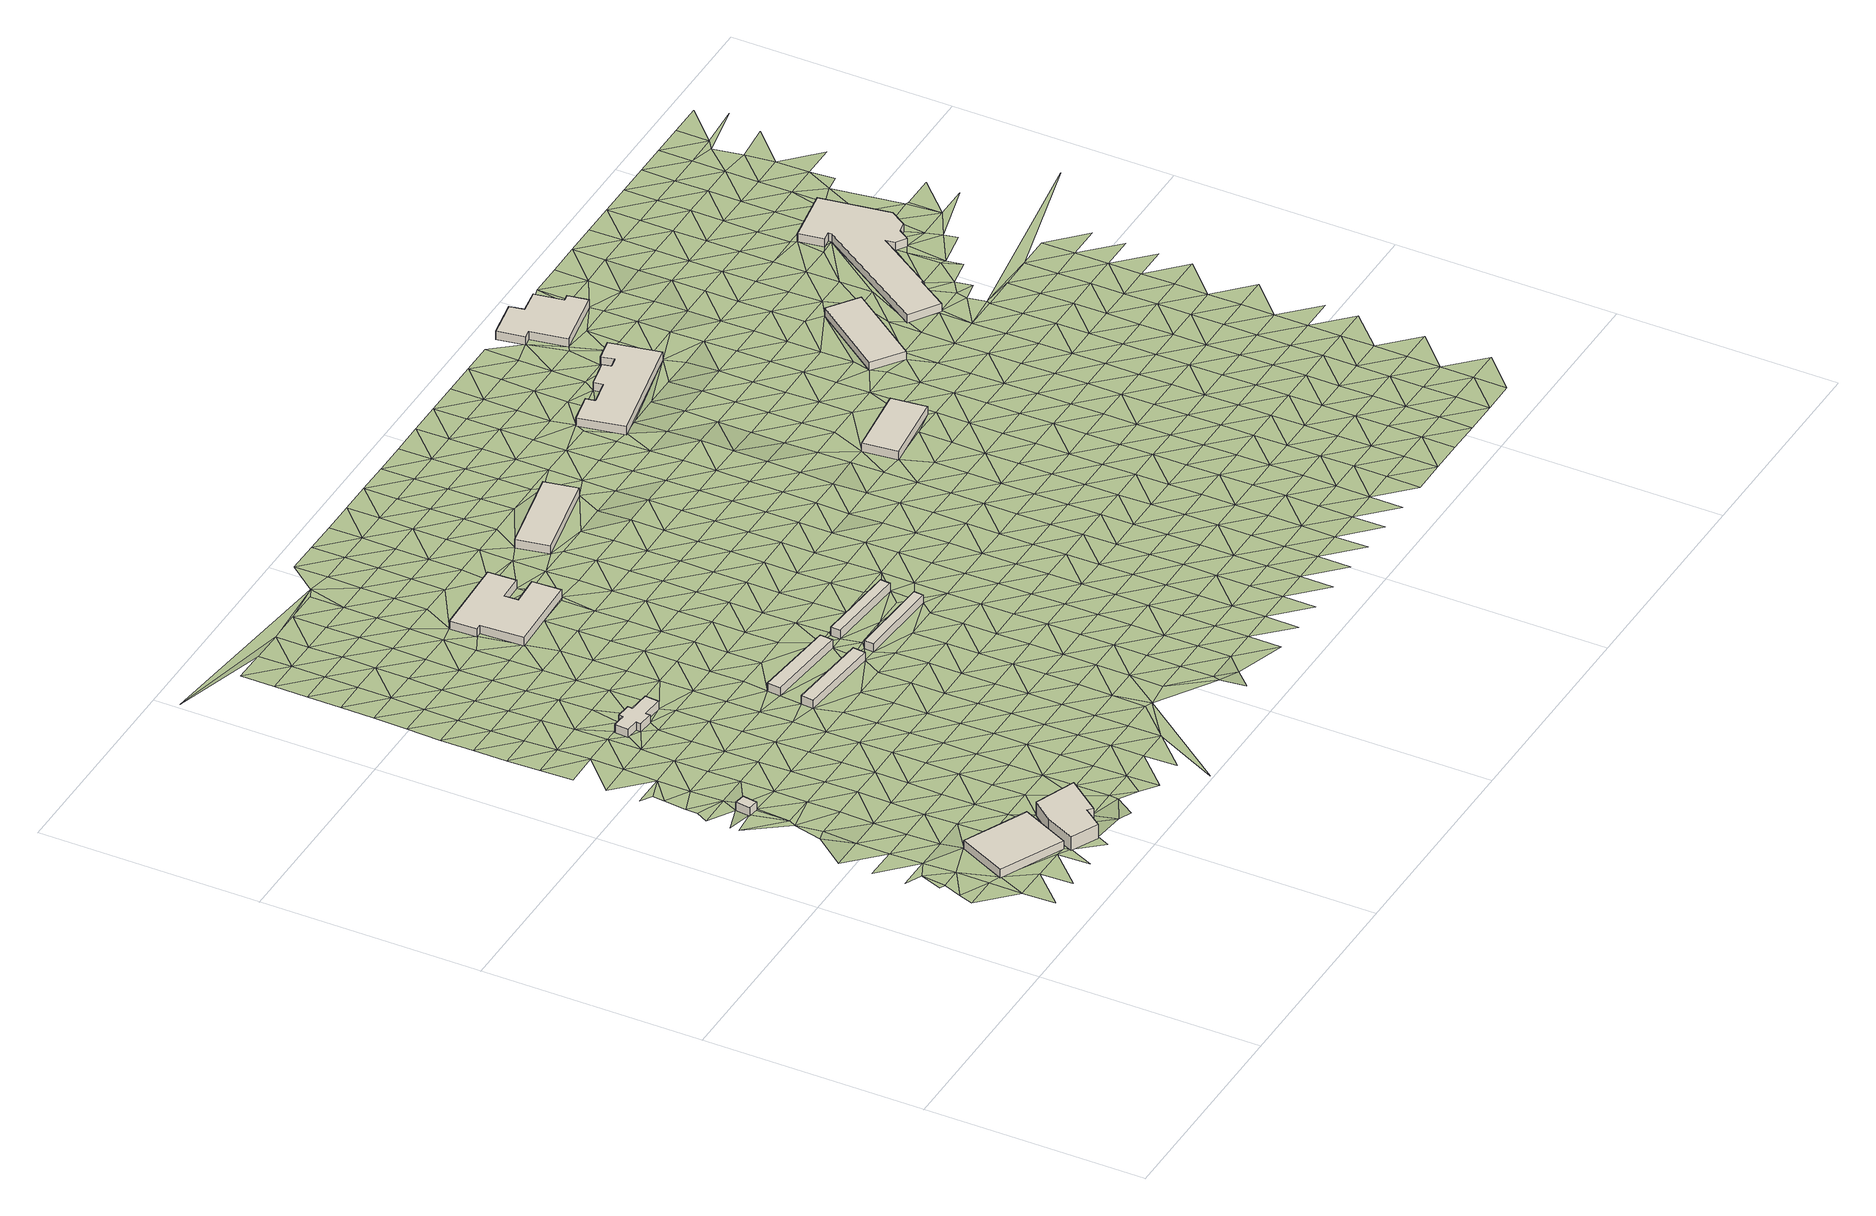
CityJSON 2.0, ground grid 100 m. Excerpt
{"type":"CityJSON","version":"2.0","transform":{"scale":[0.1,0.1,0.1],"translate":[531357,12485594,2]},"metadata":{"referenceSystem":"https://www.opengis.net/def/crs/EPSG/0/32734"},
"CityObjects":{
"building1":{"type":"Building","attributes":{"address":"4 Penryn Street Salt River Cape Town","building":"industrial","building:levels":1,"building_height":4.1,"plus_code":"4FRW3FC8+M38","ground_height":4.2,"roof_height":8.3},"geometry":[{"type":"Solid","lod":"1","boundaries":[[[[0,1,2,3]],[[1,4,5,2]],[[4,6,7,5]],[[6,0,3,7]],[[3,2,5,7]],[[6,4,1,0]]]]}]},
"building2":{"type":"Building","attributes":{"building":"transportation","building:levels":1,"amenity":"shelter","building_height":4.1,"plus_code":"4FRW3FF7+3X4","ground_height":4.12,"roof_height":8.22},"geometry":[{"type":"Solid","lod":"1","boundaries":[[[[8,9,10,11]],[[9,12,13,10]],[[12,14,15,13]],[[14,8,11,15]],[[11,10,13,15]],[[14,12,9,8]]]]}]},
"building3":{"type":"Building","attributes":{"address":"19 Spencer Road Salt River Cape Town","building":"industrial","building:levels":2,"building_height":6.9,"plus_code":"4FRW3FC8+J5H","ground_height":3.8,"roof_height":10.7},"geometry":[{"type":"Solid","lod":"1","boundaries":[[[[16,17,18,19]],[[17,20,21,18]],[[20,22,23,21]],[[22,24,25,23]],[[24,26,27,25]],[[26,28,29,27]],[[28,16,19,29]],[[19,18,21,23,25,27,29]],[[28,26,24,22,20,17,16]]]]}]},
"building4":{"type":"Building","attributes":{"building":"train_station","building:levels":1,"building_height":4.1,"plus_code":"4FRW3FF8+74W","ground_height":3.9,"roof_height":8},"geometry":[{"type":"Solid","lod":"1","boundaries":[[[[30,31,32,33]],[[31,34,35,32]],[[34,36,37,35]],[[36,38,39,37]],[[38,40,41,39]],[[40,42,43,41]],[[42,44,45,43]],[[44,46,47,45]],[[46,48,49,47]],[[48,50,51,49]],[[50,52,53,51]],[[52,30,33,53]],[[33,32,35,37,39,41,43,45,47,49,51,53]],[[52,50,48,46,44,42,40,38,36,34,31,30]]]]}]},
"building5":{"type":"Building","attributes":{"building":"transportation","building:levels":1,"amenity":"shelter","building_height":4.1,"plus_code":"4FRW3FF8+39G","ground_height":3.81,"roof_height":7.91},"geometry":[{"type":"Solid","lod":"1","boundaries":[[[[54,55,56,57]],[[55,58,59,56]],[[58,60,61,59]],[[60,54,57,61]],[[57,56,59,61]],[[60,58,55,54]]]]}]},
"building6":{"type":"Building","attributes":{"building":"transportation","building:levels":1,"amenity":"shelter","building_height":4.1,"plus_code":"4FRW3FF8+49Q","ground_height":3.66,"roof_height":7.76},"geometry":[{"type":"Solid","lod":"1","boundaries":[[[[62,63,64,65]],[[63,66,67,64]],[[66,68,69,67]],[[68,62,65,69]],[[65,64,67,69]],[[68,66,63,62]]]]}]},
"building7":{"type":"Building","attributes":{"building":"industrial","building:levels":1,"building_height":4.1,"plus_code":"4FRW3FF8+H7Q","ground_height":2.67,"roof_height":6.77},"geometry":[{"type":"Solid","lod":"1","boundaries":[[[[70,71,72,73]],[[71,74,75,72]],[[74,76,77,75]],[[76,78,79,77]],[[78,80,81,79]],[[80,82,83,81]],[[82,84,85,83]],[[84,86,87,85]],[[86,88,89,87]],[[88,70,73,89]],[[73,72,75,77,79,81,83,85,87,89]],[[88,86,84,82,80,78,76,74,71,70]]]]}]},
"building8":{"type":"Building","attributes":{"building":"transportation","building:levels":1,"amenity":"shelter","building_height":4.1,"plus_code":"4FRW3FF8+3H7","ground_height":3.73,"roof_height":7.83},"geometry":[{"type":"Solid","lod":"1","boundaries":[[[[90,91,92,93]],[[91,94,95,92]],[[94,96,97,95]],[[96,90,93,97]],[[93,92,95,97]],[[96,94,91,90]]]]}]},
"building9":{"type":"Building","attributes":{"building":"transportation","building:levels":1,"amenity":"shelter","building_height":4.1,"plus_code":"4FRW3FF8+4H8","ground_height":3.6,"roof_height":7.7},"geometry":[{"type":"Solid","lod":"1","boundaries":[[[[98,99,100,101]],[[99,102,103,100]],[[102,104,105,103]],[[104,98,101,105]],[[101,100,103,105]],[[104,102,99,98]]]]}]},
"building10":{"type":"Building","attributes":{"building":"industrial","building:levels":1,"building_height":4.1,"plus_code":"4FRW3FF8+JHG","ground_height":2.66,"roof_height":6.76},"geometry":[{"type":"Solid","lod":"1","boundaries":[[[[106,107,108,109]],[[107,110,111,108]],[[110,112,113,111]],[[112,106,109,113]],[[109,108,111,113]],[[112,110,107,106]]]]}]},
"building11":{"type":"Building","attributes":{"building":"industrial","building:levels":1,"building_height":4.1,"plus_code":"4FRW3FF9+737","ground_height":3.48,"roof_height":7.58},"geometry":[{"type":"Solid","lod":"1","boundaries":[[[[114,115,116,117]],[[115,118,119,116]],[[118,120,121,119]],[[120,114,117,121]],[[117,116,119,121]],[[120,118,115,114]]]]}]},
"building12":{"type":"Building","attributes":{"building":"industrial","building:levels":1,"building_height":4.1,"plus_code":"4FRW3FF8+MX8","ground_height":2.07,"roof_height":6.17},"geometry":[{"type":"Solid","lod":"1","boundaries":[[[[122,123,124,125]],[[123,126,127,124]],[[126,128,129,127]],[[128,130,131,129]],[[130,132,133,131]],[[132,134,135,133]],[[134,136,137,135]],[[136,138,139,137]],[[138,140,141,139]],[[140,142,143,141]],[[142,144,145,143]],[[144,122,125,145]],[[125,124,127,129,131,133,135,137,139,141,143,145]],[[144,142,140,138,136,134,132,130,128,126,123,122]]]]}]},
"building13":{"type":"Building","attributes":{"building":"industrial","building:levels":1,"building_height":4.1,"plus_code":"4FRW3FF9+R3Q","ground_height":2.41,"roof_height":6.51},"geometry":[{"type":"Solid","lod":"1","boundaries":[[[[146,147,148,149]],[[147,150,151,148]],[[150,152,153,151]],[[152,154,155,153]],[[154,156,157,155]],[[156,158,159,157]],[[158,160,161,159]],[[160,162,163,161]],[[162,164,165,163]],[[164,146,149,165]],[[149,148,151,153,155,157,159,161,163,165]],[[164,162,160,158,156,154,152,150,147,146]]]]}]},
"building14":{"type":"Building","attributes":{"building":"industrial","building:levels":1,"building_height":4.1,"plus_code":"4FRW3FF9+C82","ground_height":3.27,"roof_height":7.37},"geometry":[{"type":"Solid","lod":"1","boundaries":[[[[166,167,168,169]],[[167,170,171,168]],[[170,172,173,171]],[[172,166,169,173]],[[169,168,171,173]],[[172,170,167,166]]]]}]},
"building15":{"type":"Building","attributes":{"building":"industrial","building:levels":1,"building_height":4.1,"plus_code":"4FRW3FF9+FGC","ground_height":2.62,"roof_height":6.72},"geometry":[{"type":"Solid","lod":"1","boundaries":[[[[174,175,176,177]],[[175,178,179,176]],[[178,180,181,179]],[[180,182,183,181]],[[182,184,185,183]],[[184,186,187,185]],[[186,188,189,187]],[[188,190,191,189]],[[190,192,193,191]],[[192,194,195,193]],[[194,196,197,195]],[[196,198,199,197]],[[198,200,201,199]],[[200,202,203,201]],[[202,174,177,203]],[[177,176,179,181,183,185,187,189,191,193,195,197,199,201,203]],[[202,200,198,196,194,192,190,188,186,184,182,180,178,175,174]]]]}]},
"terrain1":{"type":"TINRelief","geometry":[{"type":"CompositeSurface","lod":"1","boundaries":[[[204,205,206]],[[206,207,204]],[[208,209,210]],[[209,205,211]],[[211,205,204]],[[207,212,213]],[[211,210,209]],[[207,214,204]],[[215,210,216]],[[204,214,211]],[[213,214,207]],[[210,211,216]],[[216,217,218]],[[211,214,219]],[[220,217,221]],[[216,211,219]],[[220,221,222]],[[213,223,214]],[[223,213,224]],[[216,225,217]],[[225,216,219]],[[221,226,222]],[[217,227,221]],[[223,228,214]],[[229,222,226]],[[227,217,225]],[[229,230,231]],[[231,230,232]],[[226,221,233]],[[234,232,9]],[[235,223,236]],[[233,221,227]],[[237,238,239]],[[226,240,229]],[[228,223,235]],[[225,219,241]],[[232,230,242]],[[239,238,9]],[[243,237,239]],[[230,244,242]],[[244,232,242]],[[226,233,240]],[[230,229,245]],[[219,246,241]],[[227,225,247]],[[243,248,249]],[[235,250,228]],[[245,244,230]],[[9,251,239]],[[245,229,240]],[[4,246,219]],[[239,248,243]],[[233,227,247]],[[252,253,235]],[[225,241,247]],[[254,255,256]],[[254,256,249]],[[257,251,244]],[[250,4,228]],[[248,254,249]],[[244,245,257]],[[239,251,258]],[[259,240,233]],[[246,260,241]],[[247,261,233]],[[258,248,239]],[[254,262,263]],[[246,4,260]],[[240,259,245]],[[250,264,4]],[[257,258,251]],[[259,233,261]],[[264,250,265]],[[266,267,268]],[[241,269,247]],[[263,262,268]],[[270,253,271]],[[260,269,241]],[[4,264,265]],[[254,248,272]],[[257,245,273]],[[253,274,271]],[[248,258,275]],[[260,4,265]],[[266,276,277]],[[261,247,278]],[[245,259,273]],[[262,254,272]],[[276,266,268]],[[248,275,272]],[[269,278,247]],[[279,271,274]],[[280,277,281]],[[258,257,282]],[[273,283,257]],[[260,265,284]],[[259,261,285]],[[269,260,284]],[[281,277,276]],[[278,286,261]],[[262,287,268]],[[275,258,282]],[[272,288,262]],[[282,257,283]],[[279,24,271]],[[280,289,290]],[[285,273,259]],[[285,261,286]],[[291,279,274]],[[276,268,287]],[[289,280,281]],[[262,288,287]],[[274,292,291]],[[24,284,265]],[[275,293,272]],[[278,269,294]],[[284,295,269]],[[296,290,297]],[[298,283,273]],[[282,293,275]],[[24,279,299]],[[291,299,279]],[[286,278,294]],[[297,290,289]],[[298,273,285]],[[269,295,294]],[[300,281,276]],[[288,272,301]],[[287,302,276]],[[296,303,304]],[[293,301,272]],[[305,287,288]],[[281,300,289]],[[282,283,306]],[[303,296,297]],[[276,302,300]],[[283,298,307]],[[284,24,308]],[[309,285,286]],[[24,299,310]],[[295,284,308]],[[305,288,311]],[[294,312,286]],[[291,313,299]],[[305,314,287]],[[302,287,314]],[[315,304,316]],[[293,282,306]],[[301,317,288]],[[306,283,307]],[[288,317,311]],[[297,289,318]],[[310,308,24]],[[316,304,303]],[[309,286,312]],[[298,285,319]],[[295,320,294]],[[289,300,318]],[[321,305,311]],[[302,314,322]],[[315,323,324]],[[299,325,310]],[[299,313,325]],[[308,320,295]],[[326,303,297]],[[301,293,327]],[[319,307,298]],[[323,315,316]],[[306,328,293]],[[319,285,309]],[[322,314,329]],[[312,294,330]],[[317,331,311]],[[318,326,297]],[[332,325,313]],[[322,333,302]],[[334,335,324]],[[300,302,336]],[[317,301,327]],[[308,310,337]],[[293,328,327]],[[330,294,320]],[[303,338,316]],[[306,307,339]],[[324,323,334]],[[325,337,310]],[[300,336,318]],[[312,340,309]],[[326,338,303]],[[302,333,336]],[[307,319,339]],[[341,335,342]],[[317,343,331]],[[322,344,333]],[[340,312,330]],[[345,328,306]],[[320,308,346]],[[347,331,348]],[[342,335,334]],[[327,343,317]],[[349,308,337]],[[323,316,350]],[[318,351,326]],[[309,352,319]],[[332,353,325]],[[338,354,316]],[[339,345,306]],[[320,346,330]],[[355,48,344]],[[343,348,331]],[[351,318,336]],[[356,357,358]],[[309,340,352]],[[308,349,346]],[[323,350,334]],[[327,328,359]],[[356,341,342]],[[316,354,350]],[[360,333,344]],[[338,326,361]],[[319,362,339]],[[363,337,325]],[[345,359,328]],[[364,344,48]],[[333,360,336]],[[340,330,365]],[[326,351,361]],[[352,362,319]],[[334,366,342]],[[367,343,327]],[[349,337,363]],[[48,348,364]],[[344,364,360]],[[330,346,365]],[[325,353,363]],[[354,338,368]],[[58,345,339]],[[334,350,366]],[[359,367,327]],[[343,369,348]],[[370,351,336]],[[371,352,340]],[[361,368,338]],[[362,372,339]],[[349,373,346]],[[370,336,360]],[[365,371,340]],[[339,372,58]],[[345,55,359]],[[348,374,364]],[[356,342,357]],[[354,375,350]],[[342,366,376]],[[367,369,343]],[[349,363,373]],[[361,351,377]],[[352,378,362]],[[379,380,353]],[[345,58,55]],[[375,354,368]],[[364,374,360]],[[346,381,365]],[[374,348,369]],[[357,342,376]],[[370,377,351]],[[371,378,352]],[[350,382,366]],[[367,359,383]],[[353,380,363]],[[381,346,373]],[[384,359,55]],[[358,357,385]],[[386,368,361]],[[372,362,387]],[[382,350,375]],[[383,359,384]],[[370,360,388]],[[389,371,365]],[[386,361,377]],[[362,378,387]],[[376,366,390]],[[369,367,391]],[[373,363,392]],[[372,393,58]],[[374,388,360]],[[389,365,381]],[[390,366,382]],[[383,391,367]],[[392,363,380]],[[394,375,368]],[[378,371,395]],[[396,368,386]],[[372,387,393]],[[397,398,380]],[[399,377,370]],[[400,381,373]],[[388,401,370]],[[371,389,395]],[[357,376,402]],[[375,394,382]],[[374,369,403]],[[376,390,404]],[[394,368,396]],[[369,391,405]],[[392,400,373]],[[377,406,386]],[[370,401,399]],[[387,378,407]],[[408,389,381]],[[402,376,404]],[[369,405,403]],[[395,409,378]],[[384,55,410]],[[390,382,411]],[[388,374,412]],[[386,406,396]],[[400,408,381]],[[377,399,406]],[[413,391,383]],[[407,393,387]],[[380,414,392]],[[382,394,411]],[[409,407,378]],[[60,58,393]],[[401,388,412]],[[395,389,415]],[[374,403,412]],[[394,396,416]],[[390,417,404]],[[413,405,391]],[[400,392,414]],[[408,415,389]],[[406,416,396]],[[417,390,411]],[[398,414,380]],[[418,409,395]],[[393,407,419]],[[394,420,411]],[[420,394,416]],[[385,357,402]],[[402,404,421]],[[399,401,422]],[[408,400,423]],[[424,416,406]],[[412,425,401]],[[415,418,395]],[[410,55,54]],[[426,403,405]],[[417,421,404]],[[405,413,427]],[[414,423,400]],[[60,393,419]],[[413,383,62]],[[399,428,406]],[[401,425,422]],[[410,68,384]],[[403,426,412]],[[407,409,429]],[[430,415,408]],[[405,427,426]],[[418,431,409]],[[432,411,420]],[[432,417,411]],[[421,433,402]],[[423,414,398]],[[430,408,423]],[[419,407,429]],[[422,428,399]],[[429,409,431]],[[434,425,412]],[[385,402,433]],[[421,417,435]],[[413,436,427]],[[418,415,437]],[[412,426,434]],[[415,430,438]],[[417,432,435]],[[60,419,439]],[[398,440,423]],[[433,421,385]],[[425,441,422]],[[431,418,437]],[[419,429,439]],[[415,438,437]],[[54,68,410]],[[413,62,436]],[[434,441,425]],[[442,432,420]],[[443,406,428]],[[54,60,90]],[[444,426,427]],[[445,440,398]],[[430,423,446]],[[385,421,447]],[[447,421,435]],[[436,448,427]],[[439,91,60]],[[449,445,398]],[[90,60,91]],[[450,428,422]],[[444,434,426]],[[451,429,431]],[[438,430,446]],[[452,68,54]],[[441,450,422]],[[427,448,444]],[[437,453,431]],[[446,423,440]],[[452,54,90]],[[432,442,435]],[[62,68,102]],[[429,451,439]],[[451,431,453]],[[385,447,454]],[[68,452,102]],[[438,455,437]],[[442,420,82]],[[450,456,428]],[[457,436,62]],[[62,102,99]],[[91,439,458]],[[445,449,459]],[[435,460,447]],[[441,434,461]],[[457,448,436]],[[440,445,462]],[[434,444,463]],[[446,455,438]],[[385,454,464]],[[465,62,99]],[[428,456,443]],[[460,435,442]],[[459,462,445]],[[466,467,468]],[[62,465,457]],[[450,441,461]],[[453,437,469]],[[470,452,90]],[[471,449,472]],[[434,463,461]],[[439,451,458]],[[454,447,473]],[[450,443,456]],[[452,470,102]],[[459,449,471]],[[455,469,437]],[[448,474,444]],[[446,440,475]],[[466,74,467]],[[460,473,447]],[[476,448,457]],[[462,477,440]],[[468,467,80]],[[450,478,443]],[[465,99,479]],[[454,480,464]],[[463,444,474]],[[451,453,481]],[[455,446,475]],[[461,478,450]],[[448,476,474]],[[469,482,453]],[[475,440,477]],[[460,442,483]],[[465,479,457]],[[459,484,462]],[[484,459,471]],[[74,80,467]],[[454,473,480]],[[94,91,458]],[[451,481,458]],[[442,82,483]],[[481,453,482]],[[80,485,82]],[[463,486,461]],[[90,96,470]],[[74,443,487]],[[443,478,488]],[[489,473,460]],[[476,457,490]],[[469,455,491]],[[477,462,492]],[[493,464,480]],[[474,486,463]],[[475,494,455]],[[487,80,74]],[[483,489,460]],[[479,490,457]],[[484,492,462]],[[470,495,102]],[[488,487,443]],[[478,461,496]],[[482,469,491]],[[497,485,80]],[[498,458,481]],[[455,494,491]],[[471,499,484]],[[497,82,485]],[[473,500,480]],[[477,501,475]],[[486,496,461]],[[99,502,479]],[[474,476,503]],[[489,500,473]],[[490,504,476]],[[501,477,492]],[[497,80,487]],[[458,498,94]],[[82,505,483]],[[506,493,480]],[[488,478,507]],[[474,503,486]],[[508,481,482]],[[494,475,509]],[[496,510,478]],[[476,504,503]],[[491,511,482]],[[505,489,483]],[[492,484,512]],[[96,513,470]],[[497,505,82]],[[500,506,480]],[[501,509,475]],[[507,487,488]],[[490,479,514]],[[470,513,495]],[[481,508,498]],[[478,510,507]],[[508,482,511]],[[484,499,512]],[[496,486,515]],[[494,516,491]],[[504,490,514]],[[501,492,517]],[[506,518,493]],[[486,503,515]],[[497,487,106]],[[479,519,514]],[[516,494,509]],[[479,502,519]],[[500,489,520]],[[489,505,521]],[[512,517,492]],[[94,498,522]],[[510,496,523]],[[511,491,524]],[[513,96,495]],[[487,507,525]],[[522,498,508]],[[526,505,497]],[[487,525,106]],[[506,500,520]],[[522,96,94]],[[489,521,520]],[[515,523,496]],[[516,524,491]],[[526,497,106]],[[504,527,503]],[[509,501,528]],[[514,529,504]],[[501,517,530]],[[507,510,531]],[[511,532,508]],[[96,533,495]],[[503,527,515]],[[509,528,516]],[[522,533,96]],[[523,531,510]],[[504,529,527]],[[524,532,511]],[[501,530,528]],[[534,518,506]],[[521,505,535]],[[505,526,535]],[[514,519,536]],[[517,512,537]],[[502,536,519]],[[520,538,506]],[[536,502,495]],[[539,525,507]],[[522,508,540]],[[537,512,541]],[[523,515,542]],[[533,536,495]],[[524,516,543]],[[506,538,534]],[[531,539,507]],[[106,525,544]],[[532,540,508]],[[521,545,520]],[[546,529,514]],[[530,517,547]],[[542,515,527]],[[516,528,543]],[[533,522,548]],[[535,545,521]],[[536,546,514]],[[547,517,537]],[[523,549,531]],[[532,524,550]],[[539,544,525]],[[522,540,548]],[[538,520,551]],[[530,552,528]],[[549,523,542]],[[543,550,524]],[[535,526,553]],[[527,529,554]],[[545,551,520]],[[546,555,529]],[[552,530,547]],[[533,556,536]],[[540,532,557]],[[548,558,533]],[[539,531,559]],[[527,554,542]],[[528,560,543]],[[531,549,561]],[[529,555,554]],[[557,532,550]],[[534,538,562]],[[535,553,545]],[[547,537,563]],[[551,564,538]],[[533,558,556]],[[552,560,528]],[[539,559,544]],[[546,536,565]],[[540,566,548]],[[567,106,544]],[[531,561,559]],[[537,568,563]],[[542,569,549]],[[550,543,570]],[[538,564,562]],[[540,557,566]],[[551,545,571]],[[555,546,565]],[[542,554,569]],[[536,556,565]],[[560,570,543]],[[572,553,526]],[[573,558,548]],[[574,552,547]],[[545,553,571]],[[563,575,547]],[[549,576,561]],[[544,559,577]],[[548,566,573]],[[564,551,578]],[[557,550,579]],[[552,574,560]],[[576,549,569]],[[570,580,550]],[[574,547,575]],[[555,581,554]],[[556,558,582]],[[571,578,551]],[[565,583,555]],[[566,557,579]],[[558,573,582]],[[567,544,577]],[[580,579,550]],[[562,564,584]],[[559,561,585]],[[554,581,569]],[[570,560,586]],[[576,587,561]],[[555,583,581]],[[553,588,571]],[[565,556,589]],[[575,563,590]],[[564,578,584]],[[560,574,586]],[[577,559,585]],[[591,573,566]],[[561,587,585]],[[589,556,582]],[[590,563,592]],[[593,576,569]],[[580,570,594]],[[591,566,579]],[[588,553,572]],[[578,571,595]],[[596,583,565]],[[575,597,574]],[[584,598,562]],[[593,569,581]],[[586,594,570]],[[595,571,588]],[[589,596,565]],[[597,575,590]],[[587,576,599]],[[582,573,600]],[[601,567,577]],[[601,577,585]],[[573,591,602]],[[578,603,584]],[[604,579,580]],[[574,605,586]],[[599,576,593]],[[580,594,606]],[[581,583,607]],[[600,589,582]],[[603,578,595]],[[596,608,583]],[[600,573,602]],[[605,574,597]],[[609,585,587]],[[579,604,591]],[[567,610,572]],[[604,580,606]],[[598,584,611]],[[581,607,593]],[[594,586,612]],[[587,599,609]],[[583,608,607]],[[613,588,572]],[[567,601,610]],[[588,613,595]],[[597,590,614]],[[603,611,584]],[[612,586,605]],[[601,585,615]],[[596,589,616]],[[591,617,602]],[[589,600,618]],[[590,619,614]],[[572,610,613]],[[593,620,599]],[[621,606,594]],[[609,615,585]],[[591,604,617]],[[603,595,622]],[[608,596,616]],[[605,597,623]],[[624,598,611]],[[593,607,620]],[[589,618,616]],[[594,612,621]],[[601,625,610]],[[622,595,613]],[[614,623,597]],[[609,599,626]],[[600,602,627]],[[601,615,625]],[[617,628,602]],[[629,611,603]],[[604,606,630]],[[620,626,599]],[[606,621,631]],[[607,608,632]],[[627,618,600]],[[612,605,633]],[[622,629,603]],[[616,634,608]],[[627,602,628]],[[605,623,635]],[[613,610,636]],[[637,615,609]],[[604,630,617]],[[625,638,610]],[[630,606,631]],[[607,632,620]],[[612,633,621]],[[626,637,609]],[[608,634,632]],[[605,635,633]],[[624,611,639]],[[636,622,613]],[[616,618,640]],[[623,614,641]],[[629,642,611]],[[636,610,638]],[[625,615,643]],[[628,617,644]],[[640,618,627]],[[641,614,645]],[[646,626,620]],[[621,647,631]],[[639,611,642]],[[637,643,615]],[[644,617,630]],[[648,634,616]],[[635,623,649]],[[646,620,632]],[[621,633,647]],[[629,622,650]],[[651,638,625]],[[628,652,627]],[[622,636,653]],[[640,648,616]],[[649,623,641]],[[637,626,654]],[[643,651,625]],[[652,628,644]],[[642,629,650]],[[655,630,631]],[[635,656,633]],[[622,653,650]],[[626,646,654]],[[647,657,631]],[[638,658,636]],[[632,634,659]],[[660,640,627]],[[648,661,634]],[[656,635,649]],[[630,655,644]],[[651,658,638]],[[660,627,652]],[[655,631,657]],[[662,643,637]],[[632,659,646]],[[633,663,647]],[[654,664,637]],[[634,661,659]],[[639,642,665]],[[640,666,648]],[[649,641,667]],[[650,668,642]],[[656,663,633]],[[669,653,636]],[[643,662,651]],[[652,644,670]],[[658,671,636]],[[637,664,662]],[[640,660,666]],[[641,672,667]],[[654,646,673]],[[657,647,674]],[[665,642,668]],[[644,655,670]],[[661,648,675]],[[650,653,676]],[[677,658,651]],[[669,636,671]],[[673,646,659]],[[663,674,647]],[[660,652,678]],[[656,649,679]],[[648,666,680]],[[667,681,649]],[[671,658,677]],[[682,664,654]],[[676,653,669]],[[648,680,675]],[[651,662,683]],[[651,683,677]],[[670,678,652]],[[659,661,114]],[[684,668,650]],[[655,657,685]],[[663,656,679]],[[673,682,654]],[[674,686,657]],[[679,649,681]],[[114,661,675]],[[677,669,671]],[[676,684,650]],[[114,673,659]],[[687,666,660]],[[655,685,670]],[[660,678,688]],[[685,657,686]],[[665,668,689]],[[662,664,690]],[[682,691,664]],[[692,677,683]],[[666,687,680]],[[674,663,693]],[[681,667,694]],[[684,689,668]],[[660,688,687]],[[679,695,663]],[[662,690,683]],[[678,670,696]],[[664,691,690]],[[694,667,697]],[[676,669,698]],[[699,673,114]],[[682,673,699]],[[686,674,693]],[[696,670,685]],[[663,695,693]],[[700,675,680]],[[681,701,679]],[[689,702,665]],[[684,676,703]],[[683,704,692]],[[688,678,705]],[[687,706,680]],[[701,681,694]],[[698,669,707]],[[691,682,708]],[[704,683,690]],[[705,678,696]],[[689,684,703]],[[709,685,686]],[[695,679,710]],[[676,698,703]],[[699,708,682]],[[700,680,706]],[[693,711,686]],[[712,687,688]],[[710,679,701]],[[690,691,713]],[[685,709,696]],[[692,704,714]],[[712,688,705]],[[709,686,711]],[[114,715,699]],[[695,716,693]],[[691,708,713]],[[707,717,718]],[[702,689,719]],[[675,700,720]],[[703,721,689]],[[698,707,718]],[[716,695,710]],[[677,692,722]],[[723,704,690]],[[706,687,724]],[[705,696,725]],[[694,726,701]],[[687,712,727]],[[694,728,729]],[[708,699,715]],[[711,693,730]],[[689,721,719]],[[713,723,690]],[[731,718,717]],[[696,709,725]],[[698,732,703]],[[687,727,724]],[[730,693,716]],[[694,729,726]],[[715,114,733]],[[714,704,734]],[[700,706,735]],[[710,701,736]],[[698,718,732]],[[708,737,713]],[[712,705,738]],[[711,739,709]],[[723,734,704]],[[725,740,705]],[[721,703,741]],[[722,692,714]],[[716,710,736]],[[708,715,737]],[[735,706,724]],[[711,730,739]],[[701,726,736]],[[738,727,712]],[[728,742,729]],[[741,703,732]],[[738,705,740]],[[720,700,735]],[[743,723,713]],[[709,744,725]],[[734,745,714]],[[721,746,719]],[[732,718,747]],[[743,713,737]],[[744,709,739]],[[727,748,724]],[[730,716,749]],[[726,729,750]],[[721,741,746]],[[736,751,716]],[[723,752,734]],[[740,725,753]],[[727,738,748]],[[750,729,742]],[[715,754,737]],[[730,749,739]],[[735,755,720]],[[723,743,752]],[[753,725,744]],[[716,751,749]],[[720,755,733]],[[732,756,741]],[[754,715,733]],[[722,714,745]],[[736,726,757]],[[756,732,747]],[[758,719,746]],[[759,745,734]],[[760,735,724]],[[740,761,738]],[[748,762,724]],[[757,726,750]],[[747,763,764]],[[755,754,733]],[[744,739,765]],[[734,752,759]],[[761,740,753]],[[743,737,766]],[[735,760,755]],[[764,756,747]],[[767,751,736]],[[746,741,768]],[[754,769,737]],[[760,724,762]],[[739,749,765]],[[741,756,770]],[[738,771,748]],[[757,767,736]],[[752,743,766]],[[753,744,772]],[[750,742,773]],[[758,746,768]],[[759,774,745]],[[766,737,769]],[[771,738,761]],[[768,741,770]],[[754,755,775]],[[722,745,774]],[[765,772,744]],[[762,748,776]],[[751,777,749]],[[773,757,750]],[[755,760,775]],[[767,778,751]],[[773,742,779]],[[752,780,759]],[[756,126,770]],[[776,748,771]],[[769,754,781]],[[761,753,782]],[[749,777,765]],[[780,752,766]],[[753,772,783]],[[751,778,777]],[[152,768,770]],[[762,784,760]],[[126,152,770]],[[775,785,754]],[[152,786,768]],[[761,782,771]],[[767,757,787]],[[788,126,722]],[[754,785,781]],[[784,762,776]],[[753,783,782]],[[757,773,789]],[[774,759,790]],[[766,769,791]],[[772,765,792]],[[780,793,759]],[[790,722,774]],[[760,794,775]],[[778,767,787]],[[126,788,795]],[[791,769,781]],[[792,765,777]],[[757,789,787]],[[796,152,126]],[[776,771,797]],[[779,798,773]],[[759,793,790]],[[794,760,784]],[[780,766,799]],[[800,788,722]],[[772,801,783]],[[795,796,126]],[[771,782,797]],[[775,802,785]],[[791,799,766]],[[801,772,792]],[[785,802,781]],[[784,776,803]],[[777,778,804]],[[789,773,805]],[[790,800,722]],[[775,794,806]],[[787,807,778]],[[808,795,788]],[[809,793,780]],[[783,810,782]],[[802,775,806]],[[797,803,776]],[[798,805,773]],[[777,804,792]],[[799,809,780]],[[810,783,801]],[[778,807,804]],[[152,796,811]],[[795,808,796]],[[789,812,787]],[[808,788,800]],[[790,793,813]],[[794,784,814]],[[782,815,797]],[[784,803,816]],[[805,812,789]],[[792,817,801]],[[809,813,793]],[[815,782,810]],[[818,802,806]],[[794,814,806]],[[807,787,819]],[[820,791,781]],[[784,816,814]],[[792,804,817]],[[821,800,790]],[[803,797,822]],[[805,798,823]],[[796,808,824]],[[812,819,787]],[[820,799,791]],[[813,821,790]],[[822,797,815]],[[796,824,811]],[[799,825,809]],[[826,818,806]],[[827,810,801]],[[817,828,801]],[[800,829,808]],[[803,830,816]],[[807,831,804]],[[832,812,805]],[[806,814,826]],[[819,833,807]],[[810,827,815]],[[821,829,800]],[[803,822,830]],[[827,801,828]],[[832,805,823]],[[813,809,834]],[[804,831,817]],[[835,836,837]],[[807,833,831]],[[824,808,838]],[[816,839,814]],[[818,172,802]],[[840,818,826]],[[811,841,835]],[[799,820,825]],[[821,813,834]],[[822,815,842]],[[819,812,843]],[[829,838,808]],[[809,825,834]],[[836,835,844]],[[839,816,830]],[[812,832,845]],[[828,817,846]],[[841,844,835]],[[847,811,824]],[[848,818,840]],[[815,827,842]],[[814,849,826]],[[833,819,843]],[[846,817,831]],[[812,845,843]],[[822,850,830]],[[841,811,851]],[[838,847,824]],[[839,849,814]],[[829,821,852]],[[828,853,827]],[[832,823,854]],[[834,855,821]],[[850,822,842]],[[172,818,848]],[[851,844,841]],[[853,828,846]],[[847,851,811]],[[840,826,856]],[[831,833,857]],[[845,832,854]],[[840,858,848]],[[821,855,852]],[[849,859,826]],[[843,860,833]],[[854,823,861]],[[838,829,862]],[[834,825,863]],[[864,839,830]],[[827,865,842]],[[863,825,820]],[[850,866,830]],[[831,857,846]],[[826,859,856]],[[865,827,853]],[[833,860,857]],[[856,858,840]],[[847,838,862]],[[839,864,849]],[[845,867,843]],[[851,868,844]],[[829,852,862]],[[864,830,866]],[[869,855,834]],[[850,842,870]],[[854,867,845]],[[172,863,820]],[[853,846,871]],[[863,869,834]],[[870,842,865]],[[848,858,872]],[[859,849,873]],[[860,843,874]],[[858,856,875]],[[846,857,871]],[[847,876,851]],[[877,866,850]],[[875,856,859]],[[172,848,872]],[[862,878,847]],[[849,864,873]],[[867,874,843]],[[852,855,879]],[[865,853,880]],[[854,861,881]],[[869,882,855]],[[877,850,870]],[[847,878,876]],[[871,880,853]],[[875,859,883]],[[868,851,884]],[[852,879,862]],[[860,885,857]],[[867,854,881]],[[172,886,863]],[[855,882,879]],[[887,859,873]],[[874,888,860]],[[864,866,889]],[[866,877,890]],[[891,859,887]],[[869,863,892]],[[870,865,893]],[[857,885,871]],[[859,891,883]],[[851,876,884]],[[865,880,894]],[[860,888,885]],[[886,172,872]],[[895,878,862]],[[864,889,873]],[[889,866,890]],[[882,869,892]],[[874,867,896]],[[897,875,883]],[[862,879,895]],[[863,886,892]],[[865,894,893]],[[898,875,897]],[[875,898,899]],[[877,870,900]],[[880,871,901]],[[876,878,902]],[[873,903,887]],[[888,874,896]],[[901,871,885]],[[202,872,858]],[[904,879,882]],[[900,890,877]],[[878,895,902]],[[903,873,889]],[[900,870,893]],[[894,880,905]],[[891,887,906]],[[882,892,904]],[[883,907,897]],[[884,876,908]],[[909,898,897]],[[905,880,901]],[[910,895,879]],[[885,888,911]],[[908,876,902]],[[912,898,909]],[[887,903,906]],[[909,897,907]],[[889,890,913]],[[894,914,893]],[[910,879,904]],[[890,900,915]],[[202,886,872]],[[916,892,886]],[[885,911,901]],[[914,894,905]],[[903,889,913]],[[908,917,884]],[[913,890,915]],[[902,895,918]],[[893,919,900]],[[895,910,920]],[[921,898,912]],[[912,909,922]],[[891,906,923]],[[905,901,924]],[[892,196,904]],[[919,893,914]],[[918,908,902]],[[903,925,906]],[[918,895,920]],[[904,926,910]],[[915,900,927]],[[202,916,886]],[[925,903,913]],[[892,916,196]],[[922,909,928]],[[922,929,912]],[[927,900,919]],[[914,905,930]],[[196,926,904]],[[931,912,929]],[[912,931,921]],[[917,908,932]],[[910,933,920]],[[908,918,934]],[[923,906,925]],[[935,913,915]],[[919,914,930]],[[922,928,936]],[[910,926,933]],[[915,927,937]],[[938,196,916]],[[929,922,936]],[[908,934,932]],[[938,916,202]],[[913,935,925]],[[935,915,937]],[[918,920,939]],[[940,929,936]],[[200,938,202]],[[933,941,920]],[[929,940,931]],[[927,919,942]],[[934,918,939]],[[925,943,923]],[[926,196,944]],[[941,939,920]],[[926,944,933]],[[942,937,927]],[[925,935,943]],[[945,940,936]],[[934,946,932]],[[947,945,936]],[[941,933,948]],[[935,937,949]],[[940,950,951]],[[946,934,939]],[[943,952,923]],[[948,933,944]],[[940,945,950]],[[194,944,196]],[[950,953,951]],[[954,891,923]],[[943,935,955]],[[956,932,946]],[[957,939,941]],[[958,941,948]],[[953,950,959]],[[939,957,946]],[[960,952,943]],[[941,958,957]],[[948,944,194]],[[950,945,961]],[[950,961,959]],[[956,946,962]],[[194,959,963]],[[948,964,958]],[[946,957,962]],[[964,948,194]],[[965,194,963]],[[959,966,963]],[[961,966,959]],[[965,964,194]],[[962,967,956]],[[945,968,961]],[[969,965,963]],[[957,958,970]],[[964,971,958]],[[969,963,966]],[[966,961,972]],[[964,965,969]],[[957,970,962]],[[958,971,970]],[[967,962,973]],[[974,972,961]],[[971,964,975]],[[964,969,975]],[[973,962,970]],[[976,975,969]],[[967,973,977]],[[971,978,970]],[[975,979,971]],[[978,971,979]],[[970,980,973]],[[978,980,970]],[[981,977,973]],[[979,975,982]],[[973,980,981]],[[983,977,981]],[[978,979,984]],[[985,981,980]],[[981,986,983]]]}]}
},
"vertices":[
[493,432,30],[781,296,30],[781,296,71],[493,432,71],[886,517,30],[886,517,71],[598,653,30],[598,653,71],
[453,1573,29],[404,1580,29],[404,1580,70],[453,1573,70],[396,1514,29],[396,1514,70],[444,1507,29],[444,1507,70],
[790,266,26],[912,208,26],[912,208,95],[790,266,95],[978,295,26],[978,295,95],[1000,276,26],[1000,276,95],[1117,427,26],[1117,427,95],[933,499,26],[933,499,95],[851,400,26],[851,400,95],
[706,2266,27],[704,2246,27],[704,2246,68],[706,2266,68],[644,2251,27],[644,2251,68],[638,2188,27],[638,2188,68],[697,2183,27],[697,2183,68],[695,2161,27],[695,2161,68],[765,2155,27],[765,2155,68],[766,2175,27],[766,2175,68],[862,2167,27],[862,2167,68],[868,2231,27],[868,2231,68],[772,2239,27],[772,2239,68],[774,2260,27],[774,2260,68],
[1541,1643,26],[1160,1679,26],[1160,1679,67],[1541,1643,67],[1154,1621,26],[1154,1621,67],[1535,1585,26],[1535,1585,67],
[1557,1800,25],[1174,1839,25],[1174,1839,66],[1557,1800,66],[1168,1779,25],[1168,1779,66],[1551,1741,25],[1551,1741,66],
[1004,2848,15],[1358,2863,15],[1358,2863,56],[1004,2848,56],[1352,2995,15],[1352,2995,56],[1218,2986,15],[1218,2986,56],[1215,3048,15],[1215,3048,56],[1331,3053,15],[1331,3053,56],[1326,3181,15],[1326,3181,56],[964,3165,15],[964,3165,56],[969,3042,15],[969,3042,56],[995,3044,15],[995,3044,56],
[1605,1626,26],[1602,1582,26],[1602,1582,67],[1605,1626,67],[1983,1558,26],[1983,1558,67],[1986,1601,26],[1986,1601,67],
[1997,1758,24],[1623,1788,24],[1623,1788,65],[1997,1758,65],[1620,1744,24],[1620,1744,65],[1993,1713,24],[1993,1713,65],
[1597,3037,15],[1994,3116,15],[1994,3116,56],[1597,3037,56],[1964,3265,15],[1964,3265,56],[1567,3186,15],[1567,3186,56],
[2772,2248,23],[2790,2089,23],[2790,2089,64],[2772,2248,64],[3112,2126,23],[3112,2126,64],[3093,2285,23],[3093,2285,64],
[2451,3141,9],[2961,3244,9],[2961,3244,50],[2451,3141,50],[2915,3470,9],[2915,3470,50],[2817,3450,9],[2817,3450,50],[2829,3391,9],[2829,3391,50],[2784,3382,9],[2784,3382,50],[2775,3422,9],[2775,3422,50],[2651,3397,9],[2651,3397,50],[2659,3354,9],[2659,3354,50],[2549,3332,9],[2549,3332,50],[2541,3375,9],[2541,3375,50],[2409,3348,9],[2409,3348,50],
[2772,3899,12],[2793,3774,12],[2793,3774,53],[2772,3899,53],[2832,3781,12],[2832,3781,53],[2861,3617,12],[2861,3617,53],[3131,3664,12],[3131,3664,53],[3115,3757,12],[3115,3757,53],[3085,3751,12],[3085,3751,53],[3062,3882,12],[3062,3882,53],[2955,3864,12],[2955,3864,53],[2943,3929,12],[2943,3929,53],
[3508,2798,21],[3268,2471,21],[3268,2471,62],[3508,2798,62],[3400,2374,21],[3400,2374,62],[3640,2702,21],[3640,2702,62],
[3626,2487,15],[3758,2401,15],[3758,2401,55],[3626,2487,55],[3849,2537,15],[3849,2537,55],[3850,2527,15],[3850,2527,55],[4028,2796,15],[4028,2796,55],[4035,2755,15],[4035,2755,55],[4081,2725,15],[4081,2725,55],[4113,2774,15],[4113,2774,55],[4158,2781,15],[4158,2781,55],[4207,2856,15],[4207,2856,55],[4156,3170,15],[4156,3170,55],[3906,3129,15],[3906,3129,55],[3925,3015,15],[3925,3015,55],[3966,3021,15],[3966,3021,55],[3968,3006,15],[3968,3006,55],
[435,452,35],[305,518,36],[284,452,36],[435,302,35],[315,612,34],[340,602,34],[357,716,30],[435,602,35],[435,152,39],[585,302,33],[493,432,35],[284,752,30],[435,752,29],[435,902,25],[284,902,27],[598,653,33],[284,1052,25],[435,1052,25],[385,1189,34],[735,302,32],[585,152,38],[585,752,28],[435,1202,34],[585,902,24],[781,296,32],[418,1322,34],[435,1352,34],[284,1502,36],[396,1514,34],[585,1052,27],[282,1542,36],[790,266,32],[735,152,35],[313,1704,30],[284,1652,30],[435,1652,30],[585,1202,32],[735,752,27],[435,1502,34],[318,1761,28],[444,1507,34],[585,1352,31],[735,602,31],[735,902,24],[435,1802,27],[328,1863,28],[851,400,30],[453,1573,34],[885,152,33],[912,208,33],[435,1952,26],[284,1952,27],[333,1919,27],[585,1502,31],[585,1652,29],[735,1202,31],[885,602,29],[735,1052,28],[435,2102,31],[284,2102,28],[885,452,30],[933,499,30],[284,2402,24],[284,2252,28],[435,2252,32],[885,752,25],[978,295,28],[1000,276,28],[585,1952,26],[735,1352,30],[1058,193,33],[585,1802,27],[435,2402,26],[284,2552,20],[885,902,25],[1035,302,28],[284,2702,19],[435,2552,20],[735,1652,27],[735,1502,30],[1035,602,27],[885,1202,31],[885,1052,29],[585,2252,32],[585,2102,32],[435,2702,18],[284,2852,19],[1182,259,27],[1117,167,33],[735,1802,27],[1035,902,26],[1035,752,24],[284,3002,24],[435,2852,18],[885,1352,29],[1185,302,27],[585,2552,22],[735,1952,25],[585,2402,28],[435,3002,22],[284,3152,27],[638,2188,32],[885,1652,27],[885,1502,29],[1185,602,25],[1035,1202,30],[1185,452,26],[695,2161,30],[1035,1052,30],[1262,208,29],[644,2251,32],[284,3302,27],[435,3152,26],[735,2102,30],[585,2702,17],[1035,1352,29],[1185,752,25],[697,2183,30],[706,2266,30],[435,3302,27],[284,3452,28],[1335,302,26],[585,2852,17],[885,1952,26],[885,1802,27],[704,2246,30],[1185,902,28],[765,2155,30],[1335,152,30],[735,2402,27],[435,3452,28],[284,3602,28],[735,2552,24],[1335,452,25],[585,3002,20],[1035,1502,29],[1185,1052,31],[284,3752,28],[435,3602,27],[885,2102,30],[774,2260,30],[1035,1652,27],[1335,752,27],[766,2175,30],[862,2167,30],[1335,602,26],[585,3302,26],[735,2702,18],[1185,1202,28],[1486,302,26],[585,3152,24],[772,2239,30],[435,3752,27],[585,3752,24],[7,3880,27],[1035,1802,26],[885,2402,25],[735,2852,18],[1185,1352,28],[1486,452,25],[885,2252,27],[1335,902,31],[585,3452,27],[1035,1952,26],[735,3002,18],[1035,2102,28],[885,2552,24],[1335,1052,29],[1185,1502,28],[1486,602,26],[1035,2252,25],[735,3152,21],[585,3602,25],[885,2702,20],[1335,1202,27],[1486,152,30],[1636,302,25],[1486,752,27],[735,3302,24],[1174,1839,26],[1168,1779,26],[932,3775,25],[885,2852,20],[1335,1352,27],[1035,2402,24],[1486,902,31],[735,3452,25],[1185,1952,26],[1636,452,24],[1335,1502,27],[885,3152,19],[1486,1052,29],[885,3002,17],[1486,2,30],[1819,439,23],[1035,2702,19],[1636,602,25],[1035,2552,23],[735,3752,25],[1185,2252,24],[735,3602,25],[1185,2102,25],[1004,2848,19],[1486,1352,27],[1636,752,28],[1486,1202,27],[1486,1652,26],[885,3302,22],[1185,2402,24],[1335,1952,21],[1786,452,23],[1636,902,30],[969,3042,18],[885,3452,25],[1636,1052,27],[1486,1502,27],[964,3165,18],[885,3602,24],[1185,2702,19],[1786,602,25],[995,3044,18],[1185,2552,22],[1335,2252,21],[1335,2102,20],[1185,2852,19],[1636,1352,27],[1786,752,28],[1636,1202,27],[1035,3302,20],[885,3752,25],[1335,2402,21],[1035,3452,23],[1486,1952,21],[1786,1052,27],[1786,902,30],[1636,1502,27],[1936,602,25],[1335,2552,22],[1185,3302,18],[1358,2863,20],[1486,2252,21],[1936,452,23],[1936,752,27],[1035,3602,24],[1486,2102,20],[2077,270,24],[1335,2702,20],[1786,1352,26],[1636,1652,26],[1786,1202,27],[1035,3752,25],[1936,902,27],[1335,2852,20],[1636,1952,21],[1786,1502,26],[2086,302,24],[1185,3452,21],[1486,2552,22],[2086,452,24],[1486,2402,21],[1035,3902,24],[1636,1802,24],[1218,2986,18],[1335,3002,15],[1215,3048,18],[1936,1052,27],[1786,1652,26],[2155,224,29],[2086,152,29],[1185,3602,23],[1636,2252,20],[2086,752,27],[1636,2102,19],[2086,602,26],[1486,2702,20],[1786,1802,25],[1185,3752,25],[1936,1352,26],[1936,1202,27],[1335,3302,17],[2237,302,24],[1335,3152,15],[1636,2402,20],[1486,3002,15],[1486,2852,20],[1335,3452,18],[1786,1952,22],[2086,1052,27],[2237,452,25],[1185,3902,23],[2086,902,27],[1993,1713,26],[1636,2552,22],[1486,3152,15],[1936,1502,26],[2387,152,24],[1335,3602,19],[2237,602,27],[1997,1758,26],[1786,2252,20],[1786,2102,20],[1486,3302,17],[1335,3752,21],[1636,2852,21],[2086,1352,25],[2237,752,27],[1636,2702,21],[2086,1202,27],[2387,302,25],[1936,1652,26],[1936,1952,22],[1786,2402,21],[2237,902,27],[2387,452,25],[1335,3902,19],[1936,1802,26],[1486,3602,19],[1486,3452,18],[2086,1502,25],[1786,2552,22],[2237,1052,28],[1636,3002,15],[1567,3186,17],[1936,2252,19],[2387,752,26],[1936,2102,19],[2387,602,26],[1786,2702,22],[2237,1202,27],[2086,1652,26],[1486,3902,19],[1636,3302,21],[2086,1802,26],[2537,302,25],[1486,3752,21],[1786,2852,22],[2237,1352,26],[2537,152,24],[1936,2402,22],[2387,902,27],[1786,3002,16],[1636,3452,20],[2086,1952,23],[2537,452,26],[2237,1502,26],[1936,2552,22],[2387,1052,28],[1636,3602,19],[2537,602,27],[1786,3302,23],[2086,2252,20],[2086,2102,20],[2237,1802,25],[2387,1202,26],[2237,1652,26],[1936,2852,24],[2537,752,27],[1936,2702,24],[1636,3902,17],[2687,302,26],[1636,3752,18],[2237,1952,23],[2387,1352,25],[1994,3116,17],[2687,152,27],[2086,2402,22],[2537,902,28],[1786,3452,22],[1964,3265,21],[2387,1502,25],[2687,602,28],[2687,452,27],[2086,2552,24],[1936,3002,17],[1786,3602,20],[2537,1202,26],[2537,1052,27],[2237,2252,20],[2387,1652,26],[2237,2102,20],[1786,3752,18],[2086,2852,26],[2687,752,30],[2086,2702,26],[1936,3302,21],[2387,1802,25],[2837,302,26],[2537,1352,24],[2837,152,27],[2237,2402,22],[2687,902,29],[1936,3452,22],[2387,1952,22],[2837,452,27],[1786,3902,17],[2237,2552,23],[2537,1652,25],[2086,3002,19],[2537,1502,24],[1936,3602,21],[2687,1202,25],[2837,602,28],[2687,1052,27],[2387,2252,19],[2387,2102,16],[2237,2702,24],[2086,3152,19],[1936,3752,19],[2837,752,30],[2086,3302,20],[2988,302,27],[2237,2852,24],[2537,1952,24],[2687,1352,24],[2537,1802,26],[2988,152,27],[2387,2402,21],[2837,902,29],[2086,3452,21],[2988,452,26],[1936,3902,17],[2237,3002,19],[2387,2552,23],[2687,1652,25],[2687,1502,24],[2086,3602,21],[2837,1202,25],[2837,1052,27],[2537,2252,15],[2988,752,30],[2537,2102,20],[2988,602,29],[2237,3302,18],[2387,2702,24],[2237,3152,18],[2086,3902,17],[2687,1802,25],[3138,302,26],[2086,3752,19],[2387,2852,24],[2837,1352,24],[3138,152,26],[2537,2402,20],[2988,902,29],[2687,1952,26],[3138,452,27],[2237,3602,19],[2387,3002,18],[2837,1502,24],[2237,3452,18],[2537,2552,23],[2988,1202,24],[3138,602,29],[2988,1052,27],[2387,3152,15],[2687,2252,23],[2837,1652,25],[2687,2102,25],[2537,2852,24],[3138,752,30],[2537,2702,24],[2237,3902,17],[2837,1802,25],[3288,302,26],[2237,3752,20],[2409,3348,15],[2988,1352,24],[2387,3302,15],[3288,152,27],[2687,2402,21],[3138,902,29],[2790,2089,25],[2387,3452,14],[2451,3141,15],[2988,1502,24],[3288,602,30],[2837,1952,26],[3288,452,28],[2687,2552,16],[2537,3002,17],[2387,3602,15],[3138,1202,25],[3138,1052,27],[2988,1802,24],[2988,1652,25],[2387,3752,18],[2687,2852,17],[2687,2702,17],[2537,3152,11],[3288,902,28],[3438,302,27],[3288,752,30],[3138,1352,25],[3438,152,26],[2537,3452,10],[2837,2402,21],[2988,2102,26],[3438,452,29],[2387,3902,18],[2537,3602,12],[2687,3002,21],[3138,1502,25],[2988,1952,25],[2541,3375,11],[2837,2552,16],[3288,1202,26],[3438,602,30],[3288,1052,27],[3138,1652,25],[2837,2702,17],[2687,3152,13],[2988,2402,21],[3438,752,30],[2549,3332,11],[2651,3397,10],[2537,3902,18],[3112,2126,25],[2537,3752,17],[2961,3244,10],[2837,2852,17],[3138,1952,24],[3288,1352,25],[3588,452,30],[3138,1802,24],[3588,152,27],[3588,302,29],[3438,902,28],[2659,3354,12],[2687,3452,10],[3093,2285,25],[2837,3002,21],[3138,2102,25],[3588,602,29],[2988,2552,20],[3288,1652,25],[3438,1052,27],[3288,1502,25],[2687,3602,12],[3739,152,28],[2988,2702,17],[3438,1202,26],[2837,3152,13],[2687,3752,14],[2775,3422,10],[3288,1802,24],[3588,902,27],[3739,302,28],[3588,752,28],[2988,2852,17],[3438,1352,25],[3138,2402,21],[3138,2252,24],[2817,3450,10],[3739,452,30],[2687,3902,16],[2988,3002,21],[3288,2102,24],[3438,1502,25],[3288,1952,24],[2784,3382,10],[2829,3391,10],[3588,1052,27],[3138,2702,20],[3739,602,29],[2793,3774,14],[3138,2552,20],[2837,3602,12],[3438,1652,25],[3588,1202,25],[3889,302,27],[2988,3152,12],[3288,2252,24],[3438,1802,24],[3739,902,27],[3739,752,28],[3889,152,27],[3138,2852,20],[3268,2471,24],[3588,1502,25],[3588,1352,25],[3438,1952,23],[3288,2402,23],[2832,3781,14],[3889,602,28],[2988,3302,10],[3889,452,30],[3138,3152,16],[3288,2552,22],[3739,1052,26],[3138,3002,21],[3438,2102,21],[2988,3452,9],[2988,3602,14],[3588,1652,26],[4039,152,25],[3288,2702,21],[3138,3302,11],[3739,1202,26],[3400,2374,23],[3588,1802,25],[3889,902,27],[4039,302,27],[3438,2252,21],[3889,752,28],[3138,3452,13],[3288,2852,21],[3739,1352,25],[3131,3664,13],[4039,452,27],[3288,3002,21],[3588,2102,22],[3739,1502,25],[3588,1952,24],[3889,1052,27],[3438,2402,23],[4039,602,28],[3508,2798,22],[3288,3152,19],[3739,1652,26],[4189,152,25],[3138,3602,13],[3438,2852,22],[3588,2252,19],[3889,1352,25],[3889,1202,26],[3288,3302,18],[3739,1802,25],[4039,902,27],[4189,302,27],[4039,752,27],[3438,3002,20],[3115,3757,13],[3062,3882,15],[3085,3751,13],[3288,3452,13],[3739,1952,23],[3588,2402,22],[3138,3752,13],[3889,1502,25],[4189,602,28],[3138,3902,14],[4189,452,27],[4039,1052,27],[3288,3602,10],[3588,2552,22],[3739,2102,22],[3889,1652,25],[3288,3752,13],[3438,3302,17],[4039,1202,27],[4339,302,26],[3438,3152,18],[3739,2402,20],[4189,902,27],[3626,2487,22],[3739,2252,20],[4189,752,27],[4339,152,26],[3438,3452,18],[3588,2852,21],[3889,1952,23],[4039,1352,25],[3889,1802,25],[4339,452,27],[3288,3902,14],[3588,3002,18],[4039,1502,25],[4189,1052,27],[3739,2702,20],[3889,2102,23],[4339,602,28],[3758,2401,20],[3438,3752,17],[4039,1652,24],[3438,3602,18],[3588,3302,16],[4189,1202,27],[4490,302,27],[3588,3152,17],[3881,2351,19],[3438,3902,18],[4339,902,27],[3739,2852,20],[3889,2252,21],[4339,752,28],[4039,1952,24],[4039,1802,26],[3896,2268,21],[3739,3002,17],[4189,1502,25],[4189,1352,27],[3588,3452,17],[4490,602,28],[3889,2402,20],[3850,2527,19],[3849,2537,19],[4189,1652,25],[4339,1052,27],[3588,3602,18],[4039,2102,23],[3739,3152,16],[4339,1202,28],[4039,2252,22],[3964,2365,21],[3588,3752,17],[3951,2445,19],[3739,3302,16],[4490,902,27],[3889,2552,19],[4189,1952,26],[4339,1352,28],[4189,1802,24],[3889,3002,16],[3588,3902,17],[3739,3602,16],[4339,1502,26],[3739,3452,17],[4028,2796,18],[4039,2552,19],[4189,2252,23],[4490,1052,27],[4189,2102,24],[3889,3152,15],[4339,1652,26],[4072,2465,21],[4039,2702,18],[4490,1352,28],[4035,2755,18],[3739,3902,16],[3889,3302,15],[3739,3752,16],[4339,1952,25],[4059,2540,19],[4339,1802,24],[3925,3015,16],[3889,3602,17],[4081,2725,18],[3889,3452,17],[4490,1652,27],[4339,2102,25],[4039,3152,14],[4211,2631,19],[3889,3752,16],[4222,2568,21],[4039,3302,14],[4490,1802,24],[4189,2702,19],[4113,2774,18],[4339,2252,24],[4158,2781,18],[4790,2402,24],[4490,1952,25],[3889,3902,16],[4039,3602,15],[4039,3452,15],[4207,2856,18],[4490,2102,25],[4339,2702,19],[4039,3752,15],[4189,3002,18],[4189,3302,14],[4189,3152,15],[4325,2858,18],[4039,3902,16],[4490,2702,19],[4278,3179,17],[4189,3602,15],[4189,3452,14],[4339,2852,18],[4189,3752,15],[4490,2852,18],[4339,3302,15],[4347,3189,17],[4189,3902,15],[4320,3585,15],[4339,3452,14],[4294,3721,16],[4339,3752,16],[4490,3302,15],[4339,3902,15],[4490,3602,15],[4535,3766,17],[4490,3902,15]
]}
